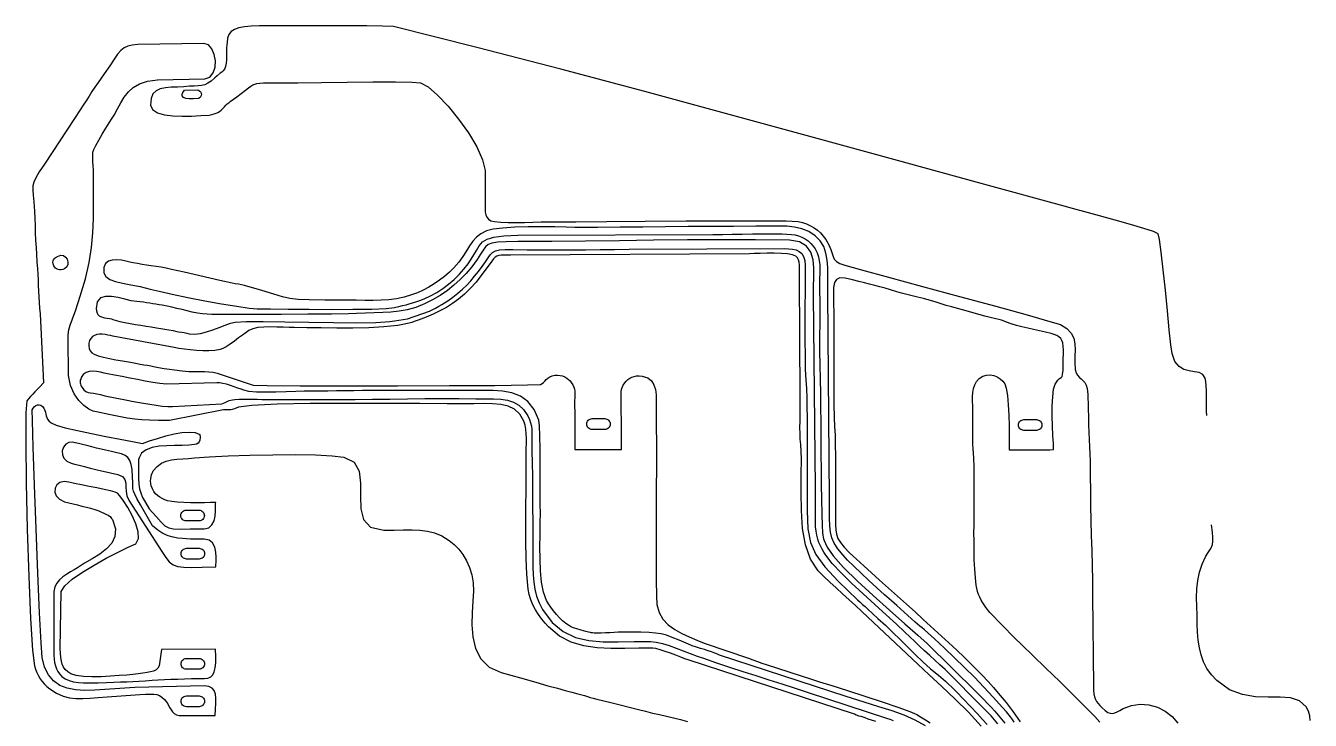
# Model space of a CAD drawing. Extents: x -90 to 83, y -127 to 46.
# Drawn here: x -90 to 73.7, y -42.4 to 46.2 of the extents above; entities that cross this region are included whole.
import ezdxf

# ---------------------------------------------------------------- set-up
doc = ezdxf.new("R2010")
doc.units = 0
doc.layers.add('CAPA_1', color=7, linetype='CONTINUOUS')

msp = doc.modelspace()

# ---------------------------------------------------------------- linework, layer by layer
at = {"layer": 'CAPA_1'}
for points in [[(60.5328, -3.5079), (60.5092, -2.9915), (60.5001, -2.386), (60.498, -1.7249), (60.4952, -1.0414), (60.484, -0.369), (60.4569, 0.2591), (60.4062, 0.8094), (60.3243, 1.2487), (60.0489, 1.7017), (59.5817, 1.9392), (58.9831, 2.06), (58.3132, 2.1631), (57.6324, 2.3473), (57.001, 2.7113), (56.4792, 3.354), (56.1274, 4.3743), (55.9697, 5.4973), (55.7607, 7.4048), (55.5169, 9.8166), (55.2548, 12.4528), (54.9908, 15.0331), (54.7413, 17.2775), (54.5228, 18.9058), (54.3517, 19.6381), (53.7569, 19.9175), (52.5175, 20.3271), (50.8264, 20.8242), (48.8769, 21.3665), (46.8619, 21.9114), (44.9745, 22.4165), (43.4077, 22.8393), (42.3547, 23.1373), (31.7696, 26.0401), (21.1136, 28.9739), (10.408, 31.9182), (-0.3254, 34.8523), (-11.0652, 37.7558), (-21.7898, 40.6082), (-32.4777, 43.3889), (-43.1073, 46.0774), (-44.5104, 46.1142), (-46.503, 46.1393), (-48.8949, 46.1542), (-51.4957, 46.1603), (-54.1151, 46.159), (-56.5627, 46.1519), (-58.6482, 46.1404), (-60.1813, 46.1259), (-61.2469, 46.0944), (-62.1299, 46.0175), (-62.8435, 45.8849), (-63.4012, 45.6862), (-63.8162, 45.4113), (-64.1018, 45.0498), (-64.2713, 44.5914), (-64.3381, 44.0258), (-64.3674, 43.7046), (-64.383, 43.2924), (-64.3928, 42.821), (-64.4043, 42.3222), (-64.4252, 41.8278), (-64.4631, 41.3697), (-64.5258, 40.9796), (-64.6208, 40.6895), (-64.7095, 40.5593), (-64.8469, 40.4134), (-65.0191, 40.2574), (-65.2119, 40.0965), (-65.6034, 39.7826), (-65.9092, 39.5155), (-66.3653, 39.0981), (-66.7777, 38.8162), (-67.173, 38.6411), (-67.5781, 38.5441), (-68.0196, 38.4964), (-68.5243, 38.4693), (-69.1189, 38.4342), (-69.83, 38.3622), (-70.657, 38.3362), (-71.4521, 38.3136), (-72.1889, 38.255), (-72.841, 38.1208), (-73.3821, 37.8714), (-73.7857, 37.4672), (-74.0255, 36.8686), (-74.075, 36.0361), (-73.8179, 35.4708), (-73.2085, 35.0733), (-72.3266, 34.818), (-71.2523, 34.6789), (-70.0656, 34.6304), (-68.8464, 34.6467), (-67.6747, 34.702), (-66.6305, 34.7706), (-66.286, 34.8544), (-65.9908, 34.9329), (-65.7346, 35.0153), (-65.5071, 35.1112), (-65.2981, 35.2297), (-65.0972, 35.3805), (-64.8941, 35.5727), (-64.6787, 35.8159), (-64.5028, 36.0108), (-64.3175, 36.1864), (-64.1242, 36.3471), (-63.9244, 36.4976), (-63.5112, 36.7859), (-63.0898, 37.0878), (-61.9785, 37.9319), (-61.597, 38.2198), (-61.3035, 38.4421), (-61.0561, 38.6069), (-60.8129, 38.7225), (-60.5322, 38.7971), (-60.1721, 38.8389), (-59.6908, 38.8563), (-59.0463, 38.8575), (-57.6798, 38.8663), (-55.3212, 38.8942), (-52.3158, 38.9306), (-49.0091, 38.9647), (-45.7468, 38.9859), (-42.8741, 38.9835), (-40.7367, 38.9468), (-39.6799, 38.8652), (-38.7148, 38.3482), (-37.5073, 37.3227), (-36.1695, 35.9175), (-34.8137, 34.2616), (-33.552, 32.4839), (-32.4964, 30.7132), (-31.7591, 29.0785), (-31.4522, 27.7086), (-31.4346, 27.2345), (-31.4237, 26.7488), (-31.4183, 26.2554), (-31.4175, 25.7579), (-31.42, 25.2599), (-31.425, 24.7653), (-31.4312, 24.2776), (-31.4377, 23.8007), (-31.449, 23.2944), (-31.4554, 22.83), (-31.4364, 22.4121), (-31.3716, 22.0456), (-31.2405, 21.7352), (-31.0228, 21.4858), (-30.698, 21.3022), (-30.2456, 21.1892), (-29.4429, 21.1082), (-28.5132, 21.0699), (-27.4956, 21.0643), (-26.4293, 21.0812), (-25.3535, 21.1105), (-24.3074, 21.142), (-23.3303, 21.1657), (-22.4613, 21.1712), (-19.8988, 21.1722), (-15.9209, 21.1964), (-11.0493, 21.2328), (-5.806, 21.2702), (-0.7126, 21.2975), (3.7092, 21.3036), (6.9374, 21.2774), (8.4505, 21.2078), (8.999, 21.0736), (9.5209, 20.8935), (10.014, 20.6688), (10.4761, 20.401), (10.9048, 20.0915), (11.2978, 19.7417), (11.6529, 19.3532), (11.9677, 18.9273), (12.3787, 18.2164), (12.6279, 17.6251), (12.7815, 17.1361), (12.9054, 16.7323), (13.0656, 16.3963), (13.3283, 16.1108), (13.7595, 15.8587), (14.4253, 15.6226), (16.5193, 15.0388), (19.9795, 14.0967), (24.3138, 12.9239), (29.0304, 11.6481), (33.6371, 10.3967), (37.642, 9.2973), (40.5529, 8.4776), (41.8779, 8.0651), (42.7128, 7.5669), (43.2577, 6.9835), (43.5723, 6.3263), (43.7164, 5.6064), (43.7497, 4.8352), (43.7322, 4.0238), (43.7236, 3.1836), (43.7836, 2.3257), (43.8853, 1.9294), (44.0556, 1.6261), (44.2725, 1.383), (44.5139, 1.1676), (44.7577, 0.9472), (44.9818, 0.6892), (45.1641, 0.3608), (45.2825, -0.0704), (45.3281, -0.4376), (45.364, -0.8849), (45.3914, -1.3865), (45.4116, -1.9162), (45.426, -2.4482), (45.436, -2.9564), (45.4428, -3.4149), (45.4477, -3.7976), (45.4675, -4.7239), (45.4994, -5.6496), (45.5388, -6.5753), (45.5812, -7.5014), (45.6219, -8.4285), (45.6566, -9.3571), (45.6806, -10.2877), (45.6894, -11.2208), (45.7, -13.1174), (45.7295, -15.0149), (45.7719, -16.914), (45.8213, -18.8152), (45.8717, -20.7191), (45.9173, -22.6264), (45.9521, -24.5375), (45.9703, -26.4532), (46.0867, -38.0413), (46.1015, -38.5764), (46.1492, -39.0204), (46.2308, -39.3912), (46.3477, -39.7067), (46.5008, -39.9851), (46.6916, -40.2443), (46.921, -40.5022), (47.1903, -40.7769), (47.5845, -41.1351), (47.9228, -41.3643), (48.2252, -41.4798), (48.5115, -41.4968), (48.8015, -41.4304), (49.1151, -41.296), (49.4721, -41.1087), (49.8924, -40.8836), (50.9576, -40.478), (52.0624, -40.3248), (53.1683, -40.4065), (54.237, -40.7056), (55.23, -41.2046), (56.1087, -41.8859), (56.8347, -42.7321)], [(18.3508, -42.5181), (17.8218, -42.3679), (17.3962, -42.2099), (16.9793, -42.0535), (16.4766, -41.908), (16.1975, -41.8366), (16.0235, -41.777), (15.8665, -41.7039), (15.6382, -41.5923), (-5.5726, -34.6624), (-5.9666, -34.5199), (-6.5014, -34.3174), (-7.1309, -34.0788), (-7.8089, -33.8281), (-8.4893, -33.589), (-9.1261, -33.3855), (-9.673, -33.2415), (-10.0839, -33.181), (-11.8635, -33.1703), (-13.6544, -33.2081), (-15.4337, -33.2234), (-17.1786, -33.1451), (-18.8663, -32.9021), (-20.4739, -32.4233), (-21.9787, -31.6375), (-23.3578, -30.4738), (-23.7845, -30.0008), (-24.2108, -29.4749), (-24.6221, -28.9043), (-25.0043, -28.2972), (-25.3426, -27.6616), (-25.6228, -27.0057), (-25.8305, -26.3377), (-25.9511, -25.6656), (-26.1102, -23.7676), (-26.2059, -21.7302), (-26.252, -19.5943), (-26.262, -17.4012), (-26.2499, -15.1918), (-26.2292, -13.0074), (-26.2138, -10.8888), (-26.2174, -8.8774), (-26.2129, -8.2929), (-26.1969, -7.6894), (-26.1809, -7.0768), (-26.1766, -6.4653), (-26.1957, -5.8646), (-26.2499, -5.2849), (-26.3507, -4.7361), (-26.5099, -4.2281), (-27.0107, -3.3417), (-27.6775, -2.7251), (-28.4927, -2.3312), (-29.4387, -2.1127), (-30.4979, -2.0223), (-31.6527, -2.0128), (-32.8854, -2.0371), (-34.1785, -2.0477), (-36.2644, -2.0279), (-39.7469, -2.0001), (-44.142, -1.9781), (-48.9656, -1.9761), (-53.7337, -2.008), (-57.9624, -2.088), (-61.1676, -2.23), (-62.8652, -2.4481), (-63.3832, -2.6541), (-63.6996, -2.7599), (-63.8637, -2.787), (-64.0751, -2.8032), (-64.3665, -2.8134), (-64.7705, -2.8221), (-71.6885, -4.1433), (-73.0681, -4.1416), (-74.2036, -4.1248), (-75.1858, -4.081), (-76.106, -3.9983), (-77.055, -3.8648), (-78.1239, -3.6686), (-79.4039, -3.3977), (-80.9858, -3.0403), (-81.4013, -2.9608), (-81.9597, -2.6988), (-82.5936, -2.2472), (-83.2354, -1.5991), (-83.8177, -0.7473), (-84.2731, 0.3152), (-84.5341, 1.5954), (-84.5332, 3.1004), (-84.5738, 4.8209), (-84.5964, 5.9839), (-84.5774, 6.7752), (-84.4935, 7.3809), (-84.3212, 7.9868), (-84.0371, 8.7789), (-83.6179, 9.9432), (-83.0401, 11.6655), (-82.3856, 13.9073), (-81.9221, 15.9582), (-81.6175, 17.8815), (-81.4396, 19.7405), (-81.3562, 21.5985), (-81.3352, 23.5188), (-81.3444, 25.5646), (-81.3515, 27.7993), (-81.401, 28.2833), (-81.4444, 28.8604), (-81.4571, 29.164), (-81.4603, 29.4672), (-81.4514, 29.762), (-81.4275, 30.0405), (-81.3138, 30.3635), (-81.0485, 30.8987), (-80.6754, 31.5778), (-80.2386, 32.3325), (-79.7817, 33.0943), (-79.3488, 33.7951), (-78.9836, 34.3664), (-78.73, 34.74), (-78.2893, 35.5534), (-77.8716, 36.3366), (-77.4296, 37.069), (-76.9157, 37.7303), (-76.2824, 38.2999), (-75.4823, 38.7575), (-74.4679, 39.0825), (-73.1916, 39.2547), (-67.1561, 39.37), (-66.5183, 39.6088), (-66.0919, 40.1404), (-65.8646, 40.8651), (-65.8241, 41.6831), (-65.9581, 42.4947), (-66.2544, 43.2), (-66.7006, 43.6994), (-67.2844, 43.8931), (-75.6843, 43.752), (-75.6843, 43.752), (-76.4236, 43.6965), (-77, 43.5651), (-77.4661, 43.3375), (-77.8744, 42.9933), (-78.2773, 42.5122), (-78.7273, 41.8738), (-79.277, 41.0579), (-79.9787, 40.044), (-80.3847, 39.48), (-80.7804, 38.9113), (-81.1678, 38.3386), (-81.5488, 37.7624), (-81.9253, 37.1832), (-82.2993, 36.6017), (-82.6727, 36.0184), (-83.0474, 35.4338), (-83.7751, 34.3333), (-87.5962, 28.5289), (-88.269, 27.5235), (-88.7152, 26.7885), (-88.9748, 26.2249), (-89.088, 25.7333), (-89.095, 25.2145), (-89.036, 24.5693), (-88.951, 23.6984), (-88.8802, 22.5026), (-88.8469, 21.6071), (-88.8105, 20.6919), (-88.7706, 19.7641), (-88.7271, 18.8308), (-88.6797, 17.8993), (-88.6279, 16.9766), (-88.5716, 16.07), (-88.5104, 15.1865), (-88.4644, 14.4806), (-88.4265, 13.7659), (-88.3929, 13.0445), (-88.3597, 12.3187), (-88.3232, 11.5906), (-88.2794, 10.8625), (-88.2247, 10.1366), (-88.155, 9.4151), (-87.7183, 0.6267), (-88.2292, 0.0892), (-88.8151, -0.5013), (-89.108, -0.801), (-89.3858, -1.0956), (-89.6371, -1.3788), (-89.8507, -1.6445), (-89.9768, -3.2024), (-89.9979, -6.9185), (-89.9312, -12.0941), (-89.7939, -18.0307), (-89.6032, -24.0294), (-89.3763, -29.3918), (-89.1304, -33.4193), (-88.8828, -35.4131), (-88.7301, -35.852), (-88.5593, -36.278), (-88.3664, -36.6873), (-88.1473, -37.076), (-87.8983, -37.4402), (-87.6151, -37.7761), (-87.294, -38.0798), (-86.9309, -38.3475), (-86.0614, -38.9066), (-85.2343, -39.2829), (-84.4219, -39.5061), (-83.5967, -39.6061), (-82.7311, -39.6126), (-81.7976, -39.5556), (-80.7686, -39.4647), (-79.6164, -39.3697), (-75.4497, -39.0786), (-74.7321, -39.051), (-74.1492, -39.0282), (-73.6741, -39.0313), (-73.2801, -39.0812), (-72.9403, -39.1987), (-72.6279, -39.405), (-72.3163, -39.7208), (-71.9785, -40.1673), (-71.6145, -40.7801), (-71.2798, -41.3019), (-71.0671, -41.5047), (-70.7939, -41.6563), (-70.4377, -41.7469), (-69.9759, -41.7671), (-65.8332, -41.761), (-65.8116, -40.9364), (-65.7788, -40.2011), (-65.769, -39.5606), (-65.8167, -39.0205), (-65.9561, -38.5862), (-66.2214, -38.2634), (-66.6469, -38.0574), (-67.267, -37.9739), (-76.1044, -38.1832), (-81.1785, -38.5398), (-82.4515, -38.5789), (-83.6296, -38.5038), (-84.6983, -38.2911), (-85.6428, -37.9175), (-86.4485, -37.3598), (-87.1008, -36.5947), (-87.585, -35.599), (-87.8864, -34.3493), (-88.045, -32.4901), (-88.2418, -28.6956), (-88.4578, -23.6361), (-88.6739, -17.9817), (-88.8708, -12.4024), (-89.0296, -7.5685), (-89.131, -4.1501), (-89.1559, -2.8173), (-89.0544, -2.591), (-88.9026, -2.4044), (-88.7138, -2.2661), (-88.5013, -2.1846), (-88.2783, -2.1687), (-88.0582, -2.2268), (-87.8543, -2.3677), (-87.6799, -2.6), (-87.5545, -2.8719), (-87.4792, -3.119), (-87.4307, -3.3478), (-87.3854, -3.5648), (-87.3197, -3.7766), (-87.2102, -3.9897), (-87.0334, -4.2106), (-86.7657, -4.446), (-86.1232, -4.7402), (-84.9551, -5.0832), (-83.4082, -5.4557), (-81.6294, -5.8381), (-79.7653, -6.2111), (-77.9627, -6.5551), (-76.3684, -6.8508), (-75.1292, -7.0786), (-74.2142, -6.7645), (-73.2032, -6.4398), (-72.1444, -6.1342), (-71.0861, -5.8774), (-70.0764, -5.6988), (-69.1635, -5.6282), (-68.3958, -5.6952), (-67.8215, -5.9293), (-67.7797, -6.3432), (-67.7994, -6.6604), (-67.8802, -6.8947), (-68.022, -7.0598), (-68.2243, -7.1697), (-68.4871, -7.2381), (-68.8101, -7.279), (-69.1929, -7.306), (-70.0677, -7.335), (-71.031, -7.3466), (-72.0271, -7.374), (-73.0004, -7.4507), (-73.8952, -7.6096), (-74.6557, -7.8842), (-75.2264, -8.3077), (-75.5515, -8.9132), (-75.6013, -9.1293), (-75.6199, -9.2817), (-75.6214, -9.4347), (-75.6196, -9.6524), (-75.6308, -10.7232), (-75.6269, -11.5732), (-75.5897, -12.2626), (-75.5009, -12.8514), (-75.3421, -13.3998), (-75.0953, -13.9679), (-74.742, -14.616), (-74.264, -15.404), (-73.3536, -16.405), (-72.7257, -17.1107), (-72.2439, -17.5719), (-71.7716, -17.8391), (-71.1724, -17.9631), (-70.3097, -17.9945), (-69.0471, -17.984), (-67.2481, -17.9821), (-66.6586, -17.8431), (-66.2523, -17.4718), (-65.9958, -16.9442), (-65.8554, -16.3363), (-65.7975, -15.724), (-65.7885, -15.1833), (-65.7949, -14.7902), (-65.7831, -14.6207), (-66.4231, -14.6283), (-67.2028, -14.6372), (-68.0705, -14.6414), (-68.9742, -14.6348), (-69.8619, -14.6114), (-70.682, -14.5652), (-71.3823, -14.4902), (-71.9111, -14.3803), (-72.2684, -14.2585), (-72.6019, -14.1137), (-72.9096, -13.9408), (-73.1897, -13.7347), (-73.4401, -13.4904), (-73.6591, -13.2028), (-73.8445, -12.8668), (-73.9946, -12.4773), (-74.0609, -12.1701), (-74.0808, -11.87), (-74.0633, -11.5837), (-74.0179, -11.3174), (-73.9536, -11.0776), (-73.8798, -10.8707), (-73.8056, -10.7031), (-73.7404, -10.5814), (-73.2526, -10.0047), (-72.6971, -9.5979), (-72.0833, -9.3291), (-71.4212, -9.1662), (-70.7202, -9.0772), (-69.9903, -9.0301), (-69.241, -8.993), (-68.4821, -8.9339), (-66.6171, -8.7839), (-64.1982, -8.661), (-61.4288, -8.5709), (-58.5126, -8.5196), (-55.6531, -8.5127), (-53.0538, -8.5561), (-50.9184, -8.6557), (-49.4503, -8.8171), (-48.1303, -9.4613), (-47.5021, -10.6311), (-47.3172, -12.1382), (-47.3268, -13.7943), (-47.2823, -15.4109), (-46.9352, -16.7999), (-46.0366, -17.7728), (-44.3381, -18.1414), (-43.0169, -18.1254), (-41.8278, -18.0947), (-40.7452, -18.0826), (-39.7434, -18.1221), (-38.7969, -18.2462), (-37.8801, -18.4879), (-36.9671, -18.8803), (-36.0325, -19.4566), (-35.3943, -19.9698), (-34.8028, -20.5716), (-34.2702, -21.26), (-33.8083, -22.0331), (-33.4293, -22.8888), (-33.1451, -23.825), (-32.9678, -24.8399), (-32.9093, -25.9312), (-32.9908, -27.1906), (-33.0926, -28.641), (-33.1299, -30.1915), (-33.0181, -31.7515), (-32.6727, -33.23), (-32.009, -34.5365), (-30.9424, -35.5801), (-29.3883, -36.27), (-26.9372, -36.9751), (-24.9878, -37.5303), (-23.45, -37.9623), (-22.2341, -38.2981), (-21.2502, -38.5645), (-20.4084, -38.7883), (-19.6189, -38.9965), (-18.7919, -39.2158), (-18.3918, -39.3337), (-18.0336, -39.4515), (-17.6567, -39.5689), (-17.2004, -39.6859), (-15.4137, -40.1206), (-11.8749, -41.002), (-10.9865, -41.2271), (-10.0946, -41.4432), (-9.2008, -41.6538), (-8.307, -41.8623), (-7.4146, -42.0721), (-6.5254, -42.2866), (-5.6411, -42.5092)], [(36.0082, -42.5997), (35.7692, -42.2738), (35.5155, -41.9472), (34.9897, -41.31), (34.4814, -40.7241), (33.3318, -39.4427), (32.141, -38.1624), (30.9168, -36.8894), (29.6668, -35.6301), (28.3988, -34.3907), (27.1205, -33.1777), (25.8396, -31.9972), (24.5638, -30.8555), (24.2633, -30.6027), (23.9756, -30.3751), (23.6784, -30.1376), (23.3494, -29.8552), (21.0212, -27.748), (20.3362, -27.1427), (19.4753, -26.3726), (18.5021, -25.492), (17.4801, -24.5552), (16.4729, -23.6163), (15.5442, -22.7296), (14.7575, -21.9495), (14.1765, -21.3302), (13.5214, -20.5222), (13.0552, -19.7955), (12.7466, -19.0978), (12.5643, -18.3769), (12.4768, -17.5805), (12.453, -16.6562), (12.4615, -15.5519), (12.4709, -14.2152), (12.2214, 12.0834), (12.2188, 13.2262), (12.2297, 14.3114), (12.2191, 15.3353), (12.1521, 16.2939), (11.9935, 17.1833), (11.7084, 17.9996), (11.2618, 18.7388), (10.6187, 19.397), (9.8133, 19.9233), (8.9318, 20.2774), (7.9923, 20.4917), (7.0128, 20.5982), (6.0113, 20.6294), (5.0061, 20.6175), (4.015, 20.5948), (3.0563, 20.5934), (0.2003, 20.585), (-2.6717, 20.57), (-5.5551, 20.5497), (-8.4455, 20.5258), (-11.3387, 20.4996), (-14.23, 20.4727), (-17.1153, 20.4466), (-19.9899, 20.4228), (-21.1117, 20.4792), (-22.559, 20.5188), (-24.2106, 20.5348), (-25.945, 20.5199), (-27.6411, 20.4672), (-29.1774, 20.3694), (-30.4327, 20.2196), (-31.2857, 20.0107), (-31.9927, 19.6511), (-32.556, 19.2049), (-33.0206, 18.6825), (-33.4314, 18.0944), (-33.8333, 17.451), (-34.2712, 16.7627), (-34.7899, 16.04), (-35.4344, 15.2934), (-35.9992, 14.7394), (-36.6066, 14.2125), (-37.2504, 13.7164), (-37.9247, 13.2552), (-38.6235, 12.8326), (-39.3408, 12.4525), (-40.0704, 12.1187), (-40.8065, 11.8352), (-41.7555, 11.5547), (-42.7181, 11.3613), (-43.6986, 11.2396), (-44.7012, 11.1744), (-45.7303, 11.1503), (-46.7903, 11.1522), (-47.8855, 11.1647), (-49.0202, 11.1725), (-49.0202, 11.1725), (-51.8851, 11.1759), (-53.8865, 11.1991), (-55.281, 11.265), (-56.3251, 11.3966), (-57.275, 11.6166), (-58.3874, 11.9481), (-59.9186, 12.414), (-62.1251, 13.037), (-62.5006, 13.1239), (-62.8946, 13.1973), (-63.2896, 13.267), (-63.6677, 13.3431), (-65.2671, 13.6916), (-69.8182, 14.7409), (-71.3992, 15.0947), (-72.0827, 15.2528), (-72.7414, 15.3798), (-73.3774, 15.4836), (-73.9933, 15.5725), (-74.5912, 15.6545), (-75.1736, 15.7378), (-75.7426, 15.8305), (-76.3008, 15.9407), (-76.7095, 16.0386), (-77.2262, 16.1591), (-77.8052, 16.2659), (-78.401, 16.3231), (-78.9677, 16.2943), (-79.4598, 16.1437), (-79.8316, 15.8349), (-80.0374, 15.332), (-80.0326, 14.6645), (-79.7649, 14.1752), (-79.2609, 13.8216), (-78.5474, 13.5609), (-77.651, 13.3504), (-76.5983, 13.1473), (-75.416, 12.9091), (-74.1308, 12.5929), (-72.9875, 12.3092), (-71.329, 11.943), (-69.3324, 11.5313), (-67.1748, 11.1108), (-65.0333, 10.7186), (-63.0851, 10.3913), (-61.5074, 10.166), (-60.4771, 10.0795), (-58.8138, 10.0642), (-56.5245, 10.0415), (-53.848, 10.0199), (-51.023, 10.0077), (-48.2881, 10.0134), (-45.8822, 10.0454), (-44.0438, 10.112), (-43.0118, 10.2217), (-42.4457, 10.3586), (-41.9576, 10.4765), (-41.5212, 10.5858), (-41.1104, 10.6968), (-40.6988, 10.8197), (-40.2603, 10.9649), (-39.7685, 11.1426), (-39.1973, 11.3632), (-38.3863, 11.7266), (-37.5954, 12.1621), (-36.8303, 12.6611), (-36.0971, 13.2152), (-35.4018, 13.8156), (-34.7502, 14.4538), (-34.1484, 15.1211), (-33.6022, 15.809), (-32.9878, 16.7283), (-32.5538, 17.4928), (-32.1847, 18.1134), (-31.7653, 18.6011), (-31.1802, 18.9667), (-30.3143, 19.2212), (-29.0521, 19.3755), (-27.2783, 19.4405), (-2.4119, 19.5379), (-1.2007, 19.5495), (0.0533, 19.5716), (1.3348, 19.5977), (2.6283, 19.6214), (3.9184, 19.636), (5.1895, 19.6352), (6.4263, 19.6124), (7.6134, 19.5612), (8.0666, 19.5027), (8.5125, 19.384), (8.9434, 19.2106), (9.3522, 18.988), (9.7313, 18.7217), (10.0734, 18.4173), (10.3711, 18.0803), (10.6169, 17.7162), (10.8772, 17.1961), (11.0512, 16.6939), (11.155, 16.1952), (11.2045, 15.6858), (11.2155, 15.1514), (11.204, 14.5777), (11.186, 13.9504), (11.1773, 13.2552), (11.1809, 12.639), (11.1884, 12.0189), (11.1979, 11.3964), (11.2075, 10.7728), (11.2155, 10.1498), (11.22, 9.5287), (11.2192, 8.9111), (11.2113, 8.2984), (11.1909, 6.5034), (11.1953, 4.7026), (11.217, 2.8974), (11.2489, 1.0892), (11.2836, -0.7204), (11.3136, -2.53), (11.3318, -4.3381), (11.3308, -6.1433), (11.3327, -7.0685), (11.3458, -8.5189), (11.3682, -10.3198), (11.3979, -12.2965), (11.433, -14.274), (11.4715, -16.0778), (11.5115, -17.5329), (11.551, -18.4647), (11.6012, -18.7904), (11.6508, -19.0495), (11.7039, -19.2619), (11.7641, -19.4476), (11.9216, -19.8186), (12.1542, -20.3221), (12.9003, -21.4175), (14.2445, -22.8953), (16.0089, -24.6269), (18.0157, -26.4837), (20.0868, -28.3374), (22.0444, -30.0593), (23.7105, -31.521), (24.9074, -32.594), (31.202, -38.7963), (31.6802, -39.2771), (32.1489, -39.7559), (32.6087, -40.2356), (33.0601, -40.7193), (33.5035, -41.2099), (33.9397, -41.7104), (34.3691, -42.2238), (34.7922, -42.753)], [(33.8985, -42.8431), (33.0402, -41.815), (32.1334, -40.8561), (27.1778, -35.9179), (26.5228, -35.3143), (25.8709, -34.7169), (25.2227, -34.1235), (24.5789, -33.532), (23.9403, -32.94), (23.3074, -32.3455), (22.6811, -31.7464), (22.0619, -31.1403), (20.9762, -30.1058), (19.6679, -28.913), (18.2233, -27.6133), (16.7287, -26.2586), (15.2702, -24.9003), (13.934, -23.5902), (12.8065, -22.3797), (11.9737, -21.3207), (11.7308, -20.9478), (11.5032, -20.5596), (11.295, -20.153), (11.1101, -19.7246), (10.9526, -19.2711), (10.8268, -18.7892), (10.7365, -18.2755), (10.686, -17.7268), (10.6623, -17.1226), (10.651, -16.5084), (10.6488, -15.8871), (10.6526, -15.2619), (10.6592, -14.6358), (10.6655, -14.012), (10.6683, -13.3934), (10.6644, -12.7831), (10.4136, 11.8231), (10.4308, 12.9203), (10.4737, 14.0799), (10.4726, 15.2388), (10.3574, 16.3338), (10.0582, 17.3015), (9.5052, 18.0787), (8.6284, 18.6023), (7.3579, 18.8089), (3.0318, 18.8618), (-1.2981, 18.8714), (-5.6302, 18.8489), (-9.9633, 18.8055), (-14.296, 18.7524), (-18.627, 18.7008), (-22.9549, 18.662), (-27.2783, 18.6472), (-28.7679, 18.6318), (-29.8341, 18.5734), (-30.5683, 18.4547), (-31.0619, 18.2583), (-31.4064, 17.9669), (-31.6934, 17.5632), (-32.0141, 17.03), (-32.4602, 16.3499), (-33.1421, 15.4412), (-33.8569, 14.5934), (-34.6106, 13.805), (-35.4089, 13.0745), (-36.2577, 12.4002), (-37.1629, 11.7807), (-38.1302, 11.2143), (-39.1656, 10.6994), (-40.2825, 10.256), (-41.3581, 9.9516), (-42.4081, 9.7579), (-43.4486, 9.6466), (-44.4951, 9.5893), (-45.5636, 9.5577), (-46.67, 9.5235), (-47.8299, 9.4584), (-48.8405, 9.4328), (-51.037, 9.4031), (-54.0327, 9.3742), (-57.4411, 9.3512), (-60.8754, 9.3391), (-63.9492, 9.3429), (-66.2757, 9.3678), (-67.4684, 9.4186), (-68.1109, 9.5208), (-68.7607, 9.653), (-69.4139, 9.8054), (-70.0666, 9.9683), (-70.7149, 10.1319), (-71.3551, 10.2864), (-71.9833, 10.4222), (-72.5957, 10.5294), (-73.006, 10.5938), (-73.4046, 10.6611), (-73.7964, 10.7288), (-74.1866, 10.7945), (-74.5802, 10.8559), (-74.9823, 10.9105), (-75.398, 10.9559), (-75.8323, 10.9897), (-76.5337, 11.0968), (-77.3515, 11.2924), (-78.2195, 11.5014), (-79.0719, 11.649), (-79.8427, 11.6603), (-80.4658, 11.4604), (-80.8754, 10.9744), (-81.0054, 10.1273), (-80.9745, 9.7989), (-80.9036, 9.5398), (-80.7924, 9.3402), (-80.6408, 9.1906), (-80.4484, 9.0809), (-80.215, 9.0016), (-79.9403, 8.9429), (-79.6242, 8.8949), (-79.2975, 8.8436), (-79.0745, 8.7925), (-78.8729, 8.7305), (-78.6109, 8.6464), (-78.0038, 8.4778), (-77.3635, 8.3316), (-76.6993, 8.2029), (-76.0206, 8.0868), (-75.3367, 7.9782), (-74.6569, 7.8723), (-73.9905, 7.7641), (-73.347, 7.6487), (-72.7619, 7.551), (-72.2466, 7.4819), (-71.7449, 7.4106), (-71.201, 7.3058), (-70.9181, 7.2338), (-70.7278, 7.1804), (-70.5031, 7.138), (-70.1171, 7.0988), (-69.7877, 7.067), (-69.6109, 7.0334), (-69.4467, 6.9842), (-69.1547, 6.9057), (-68.4782, 6.8421), (-67.7318, 6.9315), (-66.9425, 7.1325), (-66.1375, 7.4041), (-65.3438, 7.705), (-64.5887, 7.9942), (-63.8991, 8.2303), (-63.3023, 8.3724), (-61.9167, 8.4592), (-59.7208, 8.4688), (-56.9659, 8.429), (-53.9031, 8.3673), (-50.7835, 8.3115), (-47.8582, 8.2893), (-45.3785, 8.3283), (-43.5954, 8.4563), (-42.9924, 8.5373), (-42.4442, 8.6152), (-41.9068, 8.702), (-41.3362, 8.8103), (-38.5148, 9.771), (-37.7552, 10.1768), (-37.3314, 10.4066), (-36.9679, 10.6231), (-36.6108, 10.8501), (-36.2063, 11.1116), (-35.5374, 11.571), (-34.9169, 12.055), (-34.3376, 12.5634), (-33.7926, 13.0956), (-33.275, 13.6513), (-32.7777, 14.2298), (-32.2938, 14.831), (-31.8162, 15.4542), (-31.3846, 16.0658), (-31.0606, 16.5612), (-30.7828, 16.9498), (-30.4894, 17.2416), (-30.119, 17.4461), (-29.6099, 17.5731), (-28.9005, 17.6323), (-27.9293, 17.6334), (-26.0772, 17.6022), (-24.2233, 17.5879), (-22.368, 17.5871), (-20.5119, 17.5964), (-18.6554, 17.6122), (-16.7988, 17.6313), (-14.9427, 17.6502), (-13.0875, 17.6654), (6.7025, 17.7502), (7.2417, 17.7386), (7.7427, 17.6871), (8.1952, 17.579), (8.5888, 17.3977), (8.9129, 17.1265), (9.1572, 16.7488), (9.3112, 16.2478), (9.3646, 15.6071), (9.3579, 14.1419), (9.3435, 12.3316), (9.3274, 10.2978), (9.316, 8.162), (9.3152, 6.0459), (9.3313, 4.0712), (9.3704, 2.3593), (9.4387, 1.032), (9.508, -0.0789), (9.5535, -1.2613), (9.5802, -2.493), (9.5933, -3.7519), (9.5977, -5.0158), (9.5984, -6.2627), (9.6006, -7.4705), (9.6092, -8.6169), (9.6165, -12.6615), (9.6066, -15.6857), (9.7016, -17.9507), (10.0234, -19.7178), (10.6941, -21.2481), (11.8359, -22.8029), (13.5706, -24.6435), (16.0205, -27.0311), (16.3449, -27.3296), (16.6638, -27.6066), (16.9856, -27.8889), (17.3184, -28.203), (18.6155, -29.3845), (19.5825, -30.2563), (20.5348, -31.1696), (21.4797, -32.1085), (22.4245, -33.0569), (23.3763, -33.9988), (24.3425, -34.9183), (25.3304, -35.7993), (26.3472, -36.6259), (26.6612, -36.8778), (26.9578, -37.135), (27.2418, -37.3969), (27.518, -37.663), (28.0666, -38.2058), (28.6423, -38.7594), (31.3139, -41.5468), (31.9422, -42.2684), (32.5277, -42.9175)], [(31.7758, -43.0995), (30.1666, -41.3557), (28.4666, -39.6608), (26.7646, -38.0502), (25.1496, -36.5591), (23.7103, -35.2229), (17.3541, -29.2115), (16.5771, -28.4936), (15.7702, -27.7589), (14.9464, -27.0128), (14.1184, -26.261), (13.2993, -25.5088), (12.5019, -24.7618), (11.7391, -24.0254), (11.0239, -23.3051), (10.0305, -21.8458), (9.3889, -20.0101), (9.025, -17.9077), (8.8649, -15.6485), (8.8343, -13.3421), (8.8592, -11.0983), (8.8656, -9.0269), (8.7793, -7.2376), (8.7278, -6.5459), (8.6994, -5.8071), (8.689, -5.0356), (8.6916, -4.246), (8.7022, -3.4527), (8.7157, -2.6703), (8.7269, -1.9132), (8.731, -1.196), (8.6089, 14.1704), (8.6218, 14.9302), (8.6221, 15.6728), (8.5839, 16.0138), (8.5025, 16.3217), (8.3642, 16.5871), (8.1558, 16.8003), (7.7507, 16.9649), (7.1136, 17.0714), (6.3134, 17.1305), (5.419, 17.1533), (4.4991, 17.1507), (3.6226, 17.1337), (2.8583, 17.1131), (2.2752, 17.0999), (-28.1898, 16.9175), (-28.6407, 16.9206), (-29.0337, 16.9219), (-29.3761, 16.9083), (-29.6752, 16.8669), (-29.9384, 16.7845), (-30.1731, 16.6481), (-30.3865, 16.4448), (-30.586, 16.1614), (-32.5707, 13.4695), (-33.3279, 12.6656), (-34.0857, 11.9395), (-34.8387, 11.3021), (-35.5994, 10.7409), (-36.3802, 10.2436), (-37.1937, 9.7976), (-38.0522, 9.3904), (-38.9682, 9.0098), (-39.9543, 8.6431), (-40.2486, 8.5341), (-40.4991, 8.4389), (-40.7646, 8.3475), (-41.104, 8.25), (-42.5846, 7.9607), (-44.3333, 7.7724), (-46.2666, 7.6656), (-48.3015, 7.621), (-50.3545, 7.6192), (-52.3425, 7.6409), (-54.1821, 7.6668), (-55.7902, 7.6775), (-56.4283, 7.6906), (-57.1785, 7.7212), (-57.9968, 7.7521), (-58.839, 7.7664), (-59.6609, 7.7469), (-60.4185, 7.6765), (-61.0675, 7.5381), (-61.5638, 7.3147), (-61.9119, 7.0674), (-62.3555, 6.7362), (-62.8621, 6.3549), (-63.3994, 5.9573), (-63.9352, 5.5771), (-64.4371, 5.2482), (-64.8727, 5.0042), (-65.2097, 4.8789), (-65.9018, 4.7782), (-66.6515, 4.7301), (-67.4359, 4.7277), (-68.2323, 4.7639), (-69.0178, 4.8315), (-69.7699, 4.9235), (-70.4656, 5.0329), (-71.0823, 5.1526), (-78.9007, 6.5728), (-79.1923, 6.6546), (-79.5204, 6.7292), (-79.8711, 6.788), (-80.2308, 6.8222), (-80.5857, 6.823), (-80.922, 6.7817), (-81.226, 6.6896), (-81.4839, 6.5379), (-81.7009, 6.3046), (-81.8533, 6.0164), (-81.9387, 5.6937), (-81.9551, 5.3568), (-81.9002, 5.026), (-81.772, 4.7219), (-81.5681, 4.4648), (-81.2865, 4.2749), (-80.7579, 4.0796), (-80.0871, 3.903), (-79.3194, 3.7418), (-78.4999, 3.5927), (-77.6735, 3.4522), (-76.8854, 3.3172), (-76.1807, 3.1842), (-75.6044, 3.0499), (-74.9319, 2.9211), (-74.5253, 2.8829), (-74.2703, 2.8463), (-74.0396, 2.7969), (-73.7059, 2.7204), (-73.0633, 2.596), (-72.3548, 2.4826), (-71.6479, 2.3793), (-71.0105, 2.2849), (-70.0625, 2.1639), (-69.2243, 2.1017), (-68.4793, 2.0789), (-67.8114, 2.0763), (-67.2041, 2.0743), (-66.641, 2.0537), (-66.1059, 1.9952), (-65.5824, 1.8793), (-60.997, 0.3281), (-59.2233, 0.2937), (-55.0228, 0.2705), (-49.2082, 0.2599), (-42.592, 0.2631), (-35.9868, 0.2817), (-30.2053, 0.3168), (-26.0601, 0.3699), (-24.3636, 0.4423), (-24.179, 0.5469), (-24.0069, 0.6915), (-23.835, 0.8619), (-23.6514, 1.0437), (-23.444, 1.2229), (-23.2006, 1.3851), (-22.9092, 1.5162), (-22.5576, 1.6019), (-22.2201, 1.624), (-21.8956, 1.5917), (-21.5884, 1.5127), (-21.303, 1.3946), (-21.0437, 1.2452), (-20.8149, 1.072), (-20.6209, 0.8827), (-20.466, 0.685), (-20.2783, 0.3777), (-20.1494, 0.1018), (-20.0689, -0.1599), (-20.0266, -0.4243), (-20.0152, -1.0286), (-20.0328, -1.847), (-20.0308, -2.3552), (-20.0229, -3.0728), (-20.0119, -3.9296), (-20.0005, -4.8557), (-19.9914, -5.781), (-19.9874, -6.6352), (-19.9911, -7.3485), (-20.0054, -7.8506), (-14.0539, -7.8574), (-14.0705, -5.1017), (-14.0825, -1.9771), (-14.1031, -1.1249), (-14.0991, -0.5015), (-14.0568, -0.2296), (-13.971, 0.0403), (-13.8294, 0.3266), (-13.6194, 0.6477), (-13.4454, 0.8619), (-13.2439, 1.0555), (-13.014, 1.2235), (-12.7548, 1.3612), (-12.4652, 1.4635), (-12.1442, 1.5256), (-11.791, 1.5426), (-11.4046, 1.5096), (-10.7242, 1.2966), (-10.241, 0.915), (-9.9224, 0.4011), (-9.7357, -0.209), (-9.6482, -0.8792), (-9.6273, -1.5733), (-9.6402, -2.2551), (-9.6544, -2.8885), (-9.6189, -9.0277), (-9.6192, -10.3715), (-9.6256, -12.6363), (-9.6339, -15.5012), (-9.6396, -18.6452), (-9.6384, -21.7475), (-9.6259, -24.4872), (-9.5977, -26.5434), (-9.5494, -27.5951), (-9.2736, -28.6182), (-8.7751, -29.4771), (-8.0971, -30.1957), (-7.2828, -30.798), (-6.3752, -31.308), (-5.4176, -31.7496), (-4.453, -32.1468), (-3.5246, -32.5236), (2.1137, -34.4634), (2.7008, -34.6612), (3.2746, -34.8769), (3.8393, -35.0892), (4.3992, -35.2774), (10.3047, -37.177), (11.1779, -37.4555), (12.7283, -37.9413), (14.7293, -38.5704), (16.9546, -39.2789), (19.1774, -40.0026), (21.1715, -40.6778), (22.7101, -41.2403), (23.5669, -41.6261), (24.0336, -41.9435), (24.68, -42.3231), (25.2663, -42.6951)], [(46.9259, -42.6032), (46.2588, -41.8924), (45.0735, -40.6936), (43.5301, -39.1607), (41.7884, -37.4477), (40.0085, -35.7086), (38.3503, -34.0972), (36.9739, -32.7674), (36.039, -31.8733), (32.8958, -28.6454), (32.4312, -28.0168), (31.996, -27.3794), (31.7986, -27.0464), (31.6195, -26.698), (31.4624, -26.3298), (31.331, -25.9375), (31.1655, -25.1635), (31.0447, -24.1952), (30.9616, -23.0914), (30.9093, -21.9109), (30.8808, -20.7127), (30.8692, -19.5556), (30.8675, -18.4984), (30.8689, -17.6001), (30.8749, -16.4102), (30.8874, -15.1753), (30.9007, -13.9121), (30.9088, -12.6375), (30.906, -11.3682), (30.8863, -10.1208), (30.8439, -8.9123), (30.773, -7.7593), (30.7373, -7.1837), (30.7153, -6.5836), (30.7043, -5.9666), (30.7013, -5.3401), (30.7032, -4.7116), (30.7072, -4.0885), (30.7103, -3.4783), (30.7096, -2.8885), (30.6996, -2.2885), (30.6882, -1.7008), (30.6925, -1.1325), (30.7292, -0.5903), (30.8153, -0.0812), (30.9677, 0.3879), (31.2033, 0.8101), (31.5389, 1.1784), (31.9826, 1.4707), (32.4502, 1.6206), (32.9248, 1.6453), (33.3896, 1.5623), (33.8276, 1.3887), (34.222, 1.1419), (34.5557, 0.8393), (34.812, 0.498), (34.987, -0.0565), (35.1224, -0.9853), (35.2226, -2.1716), (35.2916, -3.4989), (35.3337, -4.8502), (35.3531, -6.1089), (35.3539, -7.1582), (35.3405, -7.8814), (36.3218, -7.885), (37.2142, -7.8898), (38.0233, -7.8945), (38.7548, -7.8979), (39.4144, -7.8987), (40.0076, -7.8956), (40.5401, -7.8873), (41.0177, -7.8726), (40.9858, -7.1022), (40.9348, -6.0678), (40.8826, -4.8622), (40.8468, -3.5784), (40.8453, -2.309), (40.8959, -1.147), (41.0162, -0.1853), (41.2241, 0.4835), (41.5381, 0.9797), (41.7794, 1.2114), (41.9583, 1.317), (42.0848, 1.435), (42.1689, 1.7035), (42.2208, 2.2611), (42.2505, 3.2461), (42.2682, 4.7969), (42.251, 5.3097), (42.1883, 5.7208), (42.0773, 6.0455), (41.9148, 6.2992), (41.698, 6.4973), (41.4238, 6.6549), (41.0892, 6.7874), (40.6913, 6.9102), (39.9707, 7.1003), (39.2264, 7.2732), (38.4717, 7.4366), (37.72, 7.5981), (36.9846, 7.7655), (36.2788, 7.9464), (35.6159, 8.1485), (35.0093, 8.3793), (34.6928, 8.5024), (34.3593, 8.6097), (34.0135, 8.7052), (33.6597, 8.793), (32.9466, 8.961), (32.2558, 9.1457), (29.423, 9.958), (28.7476, 10.1341), (28.0423, 10.3189), (27.3416, 10.5147), (26.6798, 10.724), (25.9145, 10.9707), (25.1579, 11.1875), (24.4142, 11.3814), (23.6873, 11.5595), (22.9813, 11.7287), (22.3003, 11.8962), (21.6483, 12.0689), (21.0295, 12.2538), (20.2435, 12.499), (19.5282, 12.7077), (18.8598, 12.8905), (18.2145, 13.058), (17.5682, 13.2205), (16.8971, 13.3887), (16.1772, 13.573), (15.3848, 13.7841), (14.4322, 13.9919), (13.7615, 14.0048), (13.3251, 13.8136), (13.0759, 13.4094), (12.9664, 12.783), (12.9492, 11.9253), (12.9769, 10.8272), (13.0023, 9.4797), (13.004, 8.0631), (12.9991, 6.2482), (12.9922, 4.1791), (12.9881, 1.9998), (12.9916, -0.1458), (13.0074, -2.1134), (13.0404, -3.7593), (13.0952, -4.9392), (13.1534, -6.0108), (13.1877, -7.2632), (13.2037, -8.6442), (13.2075, -10.1014), (13.2047, -11.5826), (13.2012, -13.0355), (13.2029, -14.4078), (13.2156, -15.6472), (13.2211, -16.6381), (13.2214, -17.4381), (13.2503, -18.0971), (13.3414, -18.6648), (13.5281, -19.191), (13.8442, -19.7256), (14.3232, -20.3184), (14.9988, -21.0193), (15.4316, -21.4292), (15.8947, -21.8481), (16.3693, -22.2721), (16.8365, -22.6976), (17.7849, -23.5663), (18.841, -24.515), (19.9665, -25.5166), (21.1236, -26.544), (22.2741, -27.5701), (23.38, -28.5679), (24.4031, -29.5102), (25.3055, -30.37), (28.1124, -32.9066), (28.7792, -33.5185), (29.5192, -34.2243), (30.3051, -34.9966), (31.1097, -35.8081), (31.9055, -36.6311), (32.6653, -37.4383), (33.3617, -38.2022), (33.9675, -38.8953), (34.9504, -40.0917), (35.8803, -41.3093), (36.7577, -42.554)], [(24.696, -43.098), (23.3726, -42.359), (21.9612, -41.7353), (20.4301, -41.1781), (18.7476, -40.6389), (16.8822, -40.0688), (14.5946, -39.36), (-1.5706, -34.0517), (-1.827, -33.9283), (-2.1677, -33.7956), (-2.5686, -33.6592), (-3.017, -33.5174), (-3.5001, -33.3685), (-4.0054, -33.2107), (-4.5202, -33.0423), (-5.0318, -32.8614), (-5.5276, -32.6664), (-6.6952, -32.176), (-7.602, -31.8074), (-8.3443, -31.542), (-9.0184, -31.3616), (-9.7205, -31.2478), (-10.5468, -31.1821), (-11.5937, -31.1461), (-12.9573, -31.1215), (-13.4787, -31.1216), (-13.9904, -31.136), (-14.4996, -31.1598), (-15.0135, -31.1885), (-15.5392, -31.2174), (-16.084, -31.2417), (-16.655, -31.2569), (-17.2596, -31.2582), (-17.5437, -31.2513), (-17.7521, -31.2384), (-17.9055, -31.2195), (-18.0251, -31.1948), (-18.2468, -31.1279), (-18.5851, -31.0386), (-19.2024, -30.894), (-19.7643, -30.733), (-20.0316, -30.6387), (-20.2936, -30.5312), (-20.5531, -30.4074), (-20.813, -30.2642), (-21.1712, -30.0186), (-21.5592, -29.6925), (-21.961, -29.3045), (-22.3602, -28.8734), (-22.7408, -28.4178), (-23.0867, -27.9563), (-23.3816, -27.5076), (-23.6095, -27.0903), (-23.9873, -26.0265), (-24.2358, -24.7581), (-24.3797, -23.3396), (-24.444, -21.8258), (-24.4536, -20.2711), (-24.4335, -18.7301), (-24.4084, -17.2574), (-24.4034, -15.9077), (-24.4063, -14.9678), (-24.4054, -13.5022), (-24.406, -11.6978), (-24.4132, -9.7415), (-24.432, -7.8201), (-24.4677, -6.1203), (-24.5253, -4.8292), (-24.6101, -4.1334), (-25.1973, -2.7586), (-25.9901, -1.7581), (-26.9494, -1.0735), (-28.0362, -0.6461), (-29.2114, -0.4175), (-30.4359, -0.3293), (-31.6706, -0.3229), (-32.8766, -0.3398), (-34.3734, -0.3482), (-35.8705, -0.3513), (-37.3679, -0.3505), (-38.8654, -0.3469), (-40.3628, -0.342), (-41.8602, -0.3371), (-43.3573, -0.3335), (-44.8541, -0.3325), (-45.9582, -0.3374), (-47.0644, -0.3491), (-48.172, -0.3648), (-49.2804, -0.3815), (-50.3889, -0.3965), (-51.4969, -0.4069), (-52.6037, -0.4099), (-53.7087, -0.4025), (-54.5133, -0.4133), (-55.5807, -0.4506), (-56.8162, -0.4978), (-58.1252, -0.5387), (-59.4132, -0.5569), (-60.5856, -0.536), (-61.5478, -0.4595), (-62.2053, -0.3112), (-62.5387, -0.1788), (-62.9484, -0.0213), (-63.4101, 0.1471), (-63.8997, 0.3118), (-64.3928, 0.4586), (-64.8652, 0.573), (-65.2927, 0.6407), (-65.651, 0.6473), (-72.0477, 0.4521), (-72.8926, 0.5535), (-73.8052, 0.6948), (-74.7649, 0.8652), (-75.7514, 1.0535), (-76.7442, 1.2488), (-77.723, 1.4399), (-78.6673, 1.616), (-79.5567, 1.766), (-80.007, 1.8723), (-80.4841, 1.986), (-80.9703, 2.08), (-81.448, 2.1269), (-81.8995, 2.0996), (-82.3074, 1.971), (-82.6538, 1.7137), (-82.9213, 1.3006), (-82.9894, 1.1278), (-83.0346, 0.9653), (-83.0568, 0.8102), (-83.0556, 0.6596), (-83.0309, 0.5105), (-82.9823, 0.3601), (-82.9097, 0.2056), (-82.8128, 0.044), (-82.5707, -0.256), (-82.3136, -0.452), (-82.032, -0.5721), (-81.7167, -0.6441), (-81.3582, -0.6962), (-80.9473, -0.7562), (-80.4746, -0.8521), (-79.9308, -1.012), (-77.0672, -1.5738), (-76.4627, -1.6755), (-75.7602, -1.8048), (-74.9917, -1.9478), (-74.1894, -2.0907), (-73.3853, -2.2198), (-72.6115, -2.3212), (-71.9, -2.3812), (-71.283, -2.386), (-64.997, -2.0252), (-64.5708, -1.8626), (-64.2256, -1.6933), (-64.0496, -1.6176), (-63.8534, -1.5539), (-63.6236, -1.5068), (-63.3465, -1.4809), (-62.7879, -1.4615), (-62.2204, -1.452), (-61.6467, -1.4502), (-61.0697, -1.4539), (-60.4922, -1.4611), (-59.917, -1.4697), (-59.3468, -1.4775), (-58.7846, -1.4824), (-50.1919, -1.4677), (-47.9998, -1.4682), (-45.7904, -1.4511), (-43.5716, -1.4236), (-41.3515, -1.3928), (-39.1379, -1.3658), (-36.9388, -1.3498), (-34.7623, -1.352), (-32.6162, -1.3794), (-31.4341, -1.3918), (-30.3748, -1.404), (-29.428, -1.4535), (-28.5831, -1.5775), (-27.8298, -1.8134), (-27.1576, -2.1984), (-26.5561, -2.7699), (-26.0148, -3.5651), (-25.7945, -4.0162), (-25.6438, -4.4515), (-25.55, -4.8836), (-25.5006, -5.3255), (-25.483, -5.7898), (-25.4845, -6.2893), (-25.4926, -6.8369), (-25.4947, -7.4452), (-25.4875, -8.0022), (-25.4758, -8.5493), (-25.4611, -9.0885), (-25.4447, -9.622), (-25.4283, -10.1518), (-25.4132, -10.68), (-25.401, -11.2087), (-25.3931, -11.7401), (-25.3505, -20.5946), (-25.3485, -21.7661), (-25.3428, -22.8435), (-25.3137, -23.8431), (-25.2415, -24.781), (-25.1064, -25.6736), (-24.8889, -26.537), (-24.5693, -27.3875), (-24.1277, -28.2413), (-22.8833, -29.9128), (-21.4771, -31.0679), (-19.9216, -31.7992), (-18.2297, -32.199), (-16.414, -32.36), (-14.487, -32.3744), (-12.4615, -32.335), (-10.3501, -32.334), (-9.6231, -32.4111), (-8.8228, -32.594), (-7.9694, -32.8567), (-7.0832, -33.1734), (-6.1842, -33.518), (-5.2929, -33.8647), (-4.4292, -34.1876), (-3.6136, -34.4608), (-1.9459, -35.0391), (-0.2797, -35.5986), (1.3859, -36.1437), (3.0518, -36.6791), (4.7189, -37.2092), (6.3881, -37.7386), (8.0602, -38.2717), (9.7361, -38.8131), (19.6973, -42.1097), (20.1318, -42.245), (20.5507, -42.3838)], [(39.8794, -4.5787), (39.8794, -4.5787)], [(73.7323, -42.3774), (73.6705, -41.798), (73.5104, -41.2249), (73.2158, -40.6689), (72.3522, -39.8922), (71.2212, -39.53), (69.8769, -39.426), (68.373, -39.4244), (66.7634, -39.369), (65.102, -39.1038), (63.4428, -38.4727), (61.8395, -37.3197), (61.1277, -36.5569), (60.5643, -35.758), (60.132, -34.9212), (59.8133, -34.0444), (59.5909, -33.1257), (59.4473, -32.1631), (59.365, -31.1547), (59.3268, -30.0985), (59.2931, -28.9749), (59.2555, -27.8524), (59.2405, -26.7367), (59.2744, -25.6336), (59.3837, -24.5487), (59.5949, -23.4879), (59.9343, -22.4567), (60.4284, -21.4609), (60.7261, -20.9837), (60.963, -20.6179), (61.1397, -20.3045), (61.2569, -19.9847), (61.3155, -19.5993), (61.316, -19.0896), (61.2592, -18.3965), (61.1458, -17.4612)]]:
    msp.add_lwpolyline(points, dxfattribs=at)
for points in [[(-69.7491, 37.9244), (-68.1613, 37.9782), (-67.9568, 37.9224), (-67.7948, 37.8194), (-67.6796, 37.6813), (-67.6157, 37.5202), (-67.6077, 37.3482), (-67.6601, 37.1776), (-67.7773, 37.0203), (-67.9639, 36.8885), (-68.6156, 36.8227), (-69.1519, 36.8293), (-69.5693, 36.9001), (-69.8644, 37.0268), (-70.0334, 37.2008), (-70.0729, 37.414), (-69.9793, 37.658), (-69.7491, 37.9244)], [(-85.9571, 16.7519), (-85.5378, 16.9001), (-85.1851, 16.8592), (-84.9091, 16.6745), (-84.72, 16.3914), (-84.6276, 16.0553), (-84.6421, 15.7116), (-84.7736, 15.4056), (-85.032, 15.1828), (-85.2493, 15.0967), (-85.4659, 15.0561), (-85.6761, 15.0574), (-85.8739, 15.0967), (-86.0535, 15.1704), (-86.209, 15.2748), (-86.3344, 15.4061), (-86.4239, 15.5606), (-86.5064, 15.8056), (-86.5345, 16.0127), (-86.5152, 16.1871), (-86.4557, 16.3341), (-86.3631, 16.4588), (-86.2444, 16.5665), (-86.1067, 16.6625), (-85.9571, 16.7519)], [(-18.4933, -4.6143), (-18.4933, -4.6143), (-18.4793, -4.4761), (-18.439, -4.3473), (-18.3755, -4.2305), (-18.2913, -4.1286), (-18.1894, -4.0444), (-18.0726, -3.9809), (-17.9438, -3.9406), (-17.8056, -3.9266), (-16.1845, -3.9266), (-16.0463, -3.9406), (-15.9175, -3.9809), (-15.8007, -4.0444), (-15.6988, -4.1286), (-15.6146, -4.2305), (-15.5511, -4.3473), (-15.5108, -4.4761), (-15.4968, -4.6143), (-15.4968, -4.6143), (-15.5108, -4.7525), (-15.5511, -4.8813), (-15.6146, -4.9981), (-15.6988, -5.1), (-15.8007, -5.1842), (-15.9175, -5.2477), (-16.0463, -5.288), (-16.1845, -5.302), (-17.8056, -5.302), (-17.9438, -5.288), (-18.0726, -5.2477), (-18.1894, -5.1842), (-18.2913, -5.1), (-18.3755, -4.9981), (-18.439, -4.8813), (-18.4793, -4.7525), (-18.4933, -4.6143)], [(36.5288, -4.7336), (36.5428, -4.5954), (36.5831, -4.4666), (36.6466, -4.3498), (36.7308, -4.2479), (36.8327, -4.1637), (36.9495, -4.1002), (37.0783, -4.0599), (37.2165, -4.0459), (38.8376, -4.0459), (38.9758, -4.0599), (39.1046, -4.1002), (39.2214, -4.1637), (39.3233, -4.2479), (39.4075, -4.3498), (39.471, -4.4666), (39.5113, -4.5954), (39.5253, -4.7336), (39.5253, -4.7336), (39.5113, -4.8718), (39.471, -5.0006), (39.4075, -5.1174), (39.3233, -5.2193), (39.2214, -5.3035), (39.1046, -5.367), (38.9758, -5.4073), (38.8376, -5.4213), (37.2165, -5.4213), (37.0783, -5.4073), (36.9495, -5.367), (36.8327, -5.3035), (36.7308, -5.2193), (36.6466, -5.1174), (36.5831, -5.0006), (36.5428, -4.8718), (36.5288, -4.7336)], [(36.5288, -4.7336), (36.5288, -4.7336)], [(-65.7733, -22.8215), (-65.755, -22.608), (-65.723, -22.1714), (-65.7128, -21.5903), (-65.76, -20.9434), (-65.9002, -20.3093), (-66.169, -19.7665), (-66.602, -19.3937), (-67.2348, -19.2696), (-69.0044, -19.2702), (-69.4815, -19.2447), (-70.0143, -19.2153), (-70.5929, -19.1576), (-71.2071, -19.0469), (-71.8466, -18.8589), (-72.5014, -18.5689), (-73.1613, -18.1524), (-73.8162, -17.585), (-75.3491, -14.8976), (-75.812, -14.1107), (-76.1048, -13.565), (-76.266, -13.1722), (-76.3343, -12.8444), (-76.3481, -12.4932), (-76.346, -12.0306), (-76.3666, -11.3685), (-76.4483, -10.4186), (-76.5403, -9.7619), (-76.7145, -9.2645), (-76.9773, -8.8963), (-77.3352, -8.6271), (-77.7946, -8.4266), (-78.362, -8.2648), (-79.0438, -8.1113), (-79.8466, -7.9361), (-80.3806, -7.8174), (-80.9706, -7.6759), (-81.586, -7.5218), (-82.1963, -7.3657), (-82.771, -7.2179), (-83.2796, -7.0888), (-83.6914, -6.9889), (-83.976, -6.9286), (-84.4893, -6.965), (-84.8976, -7.1975), (-85.1842, -7.5707), (-85.332, -8.0292), (-85.3244, -8.5176), (-85.1444, -8.9805), (-84.7751, -9.3625), (-84.1999, -9.6082), (-83.7587, -9.7223), (-83.1811, -9.8708), (-82.5092, -10.0422), (-81.785, -10.2246), (-81.0509, -10.4066), (-80.3489, -10.5763), (-79.7211, -10.7222), (-79.2098, -10.8325), (-78.2392, -11.0286), (-77.6521, -11.3192), (-77.3522, -11.6924), (-77.2432, -12.1363), (-77.2287, -12.6391), (-77.2125, -13.1887), (-77.0982, -13.7735), (-76.7895, -14.3814), (-72.6511, -20.8592), (-72.1494, -21.6214), (-71.6913, -22.1694), (-71.2038, -22.5365), (-70.6141, -22.7559), (-69.8491, -22.8608), (-68.836, -22.8846), (-67.5017, -22.8604), (-65.7733, -22.8215)], [(-85.0324, -14.5181), (-84.4968, -14.6537), (-83.9463, -14.7877), (-83.387, -14.9222), (-82.8253, -15.0593), (-82.2674, -15.2013), (-81.7195, -15.3503), (-81.1877, -15.5084), (-80.6785, -15.6778), (-79.7026, -16.1337), (-79.5, -16.2388), (-79.3136, -16.3447), (-79.2236, -16.4165), (-79.1344, -16.5107), (-79.0448, -16.6348), (-78.9538, -16.7962), (-78.5654, -17.9608), (-78.6176, -18.9504), (-79.0248, -19.7958), (-79.7013, -20.5282), (-80.5612, -21.1784), (-81.519, -21.7776), (-82.4888, -22.3566), (-83.3851, -22.9464), (-83.7984, -23.1965), (-84.2697, -23.4627), (-84.7647, -23.7549), (-85.2491, -24.0826), (-85.6883, -24.4557), (-86.0482, -24.884), (-86.2942, -25.3771), (-86.3921, -25.9449), (-86.4087, -33.4836), (-86.3995, -34.0634), (-86.3694, -34.5736), (-86.3117, -35.0249), (-86.2199, -35.428), (-86.0873, -35.7936), (-85.9074, -36.1324), (-85.6734, -36.4552), (-85.3787, -36.7727), (-84.9597, -37.086), (-84.4572, -37.313), (-83.8906, -37.4667), (-83.2791, -37.5599), (-82.6421, -37.6055), (-81.9989, -37.6166), (-81.369, -37.6061), (-80.7716, -37.5868), (-79.7034, -37.552), (-78.7615, -37.519), (-77.9124, -37.4863), (-77.1227, -37.4523), (-76.359, -37.4153), (-75.5877, -37.3738), (-74.7755, -37.326), (-73.8889, -37.2705), (-73.1281, -37.2282), (-72.3202, -37.1872), (-71.4784, -37.1489), (-70.6158, -37.1146), (-69.7457, -37.0857), (-68.8813, -37.0636), (-68.0358, -37.0496), (-67.2224, -37.0453), (-66.7706, -36.9862), (-66.4159, -36.8269), (-66.149, -36.5594), (-65.9607, -36.1756), (-65.8417, -35.6675), (-65.7829, -35.0268), (-65.7749, -34.2457), (-65.8086, -33.316), (-72.6957, -33.3416), (-72.9728, -35.4497), (-73.1365, -35.7407), (-73.3755, -35.9531), (-73.6889, -36.1043), (-74.0754, -36.2115), (-74.534, -36.2919), (-75.0637, -36.3628), (-75.6632, -36.4416), (-76.3315, -36.5454), (-77.1022, -36.6053), (-78.0833, -36.6832), (-79.201, -36.7599), (-80.3816, -36.8164), (-81.5514, -36.8334), (-82.6367, -36.7918), (-83.5639, -36.6724), (-84.2591, -36.4562), (-84.6459, -36.1924), (-84.9465, -35.9054), (-85.1725, -35.5866), (-85.3355, -35.2278), (-85.4469, -34.8205), (-85.5184, -34.3562), (-85.5616, -33.8267), (-85.588, -33.2234), (-85.461, -25.9381), (-84.9936, -25.2288), (-84.0536, -24.3966), (-82.7743, -23.4958), (-81.2887, -22.5806), (-79.73, -21.7053), (-78.2313, -20.9242), (-76.9258, -20.2914), (-75.9467, -19.8613), (-75.638, -19.2107), (-75.6718, -18.3353), (-75.9629, -17.3254), (-76.4263, -16.2712), (-76.9768, -15.2626), (-77.5293, -14.3901), (-77.9987, -13.7436), (-78.3, -13.4134), (-78.6041, -13.2908), (-79.1937, -13.1341), (-79.9931, -12.953), (-80.9263, -12.7573), (-81.9174, -12.5569), (-82.8905, -12.3616), (-83.7697, -12.1812), (-84.479, -12.0255), (-85.1129, -11.9273), (-85.6341, -12.0608), (-86.0182, -12.3687), (-86.241, -12.7936), (-86.2781, -13.2784), (-86.1053, -13.7656), (-85.6981, -14.1979), (-85.0324, -14.5181)], [(-70.2212, -16.2786), (-70.2212, -16.2786), (-70.2072, -16.1404), (-70.1669, -16.0116), (-70.1034, -15.8948), (-70.0192, -15.7929), (-69.9173, -15.7087), (-69.8005, -15.6452), (-69.6717, -15.6049), (-69.5335, -15.5909), (-67.9124, -15.5909), (-67.7742, -15.6049), (-67.6454, -15.6452), (-67.5286, -15.7087), (-67.4267, -15.7929), (-67.3425, -15.8948), (-67.279, -16.0116), (-67.2387, -16.1404), (-67.2247, -16.2786), (-67.2247, -16.2786), (-67.2387, -16.4168), (-67.279, -16.5456), (-67.3425, -16.6624), (-67.4267, -16.7643), (-67.5286, -16.8485), (-67.6454, -16.912), (-67.7742, -16.9523), (-67.9124, -16.9663), (-69.5335, -16.9663), (-69.6717, -16.9523), (-69.8005, -16.912), (-69.9173, -16.8485), (-70.0192, -16.7643), (-70.1034, -16.6624), (-70.1669, -16.5456), (-70.2072, -16.4168), (-70.2212, -16.2786)], [(-70.2212, -16.2786), (-70.2212, -16.2786), (-70.2072, -16.1404), (-70.1669, -16.0116), (-70.1034, -15.8948), (-70.0192, -15.7929), (-69.9173, -15.7087), (-69.8005, -15.6452), (-69.6717, -15.6049), (-69.5335, -15.5909), (-67.9124, -15.5909), (-67.7742, -15.6049), (-67.6454, -15.6452), (-67.5286, -15.7087), (-67.4267, -15.7929), (-67.3425, -15.8948), (-67.279, -16.0116), (-67.2387, -16.1404), (-67.2247, -16.2786), (-67.2247, -16.2786), (-67.2387, -16.4168), (-67.279, -16.5456), (-67.3425, -16.6624), (-67.4267, -16.7643), (-67.5286, -16.8485), (-67.6454, -16.912), (-67.7742, -16.9523), (-67.9124, -16.9663), (-69.5335, -16.9663), (-69.6717, -16.9523), (-69.8005, -16.912), (-69.9173, -16.8485), (-70.0192, -16.7643), (-70.1034, -16.6624), (-70.1669, -16.5456), (-70.2072, -16.4168), (-70.2212, -16.2786)], [(-70.2212, -16.2786), (-70.2212, -16.2786), (-70.2072, -16.1404), (-70.1669, -16.0116), (-70.1034, -15.8948), (-70.0192, -15.7929), (-69.9173, -15.7087), (-69.8005, -15.6452), (-69.6717, -15.6049), (-69.5335, -15.5909), (-67.9124, -15.5909), (-67.7742, -15.6049), (-67.6454, -15.6452), (-67.5286, -15.7087), (-67.4267, -15.7929), (-67.3425, -15.8948), (-67.279, -16.0116), (-67.2387, -16.1404), (-67.2247, -16.2786), (-67.2247, -16.2786), (-67.2387, -16.4168), (-67.279, -16.5456), (-67.3425, -16.6624), (-67.4267, -16.7643), (-67.5286, -16.8485), (-67.6454, -16.912), (-67.7742, -16.9523), (-67.9124, -16.9663), (-69.5335, -16.9663), (-69.6717, -16.9523), (-69.8005, -16.912), (-69.9173, -16.8485), (-70.0192, -16.7643), (-70.1034, -16.6624), (-70.1669, -16.5456), (-70.2072, -16.4168), (-70.2212, -16.2786)], [(-70.1922, -21.1344), (-70.1922, -21.1344), (-70.1782, -20.9962), (-70.1379, -20.8674), (-70.0744, -20.7506), (-69.9902, -20.6487), (-69.8883, -20.5645), (-69.7715, -20.501), (-69.6427, -20.4607), (-69.5045, -20.4467), (-67.8834, -20.4467), (-67.7452, -20.4607), (-67.6164, -20.501), (-67.4996, -20.5645), (-67.3977, -20.6487), (-67.3135, -20.7506), (-67.25, -20.8674), (-67.2097, -20.9962), (-67.1957, -21.1344), (-67.1957, -21.1344), (-67.2097, -21.2726), (-67.25, -21.4014), (-67.3135, -21.5182), (-67.3977, -21.6201), (-67.4996, -21.7043), (-67.6164, -21.7678), (-67.7452, -21.8081), (-67.8834, -21.8221), (-69.5045, -21.8221), (-69.6427, -21.8081), (-69.7715, -21.7678), (-69.8883, -21.7043), (-69.9902, -21.6201), (-70.0744, -21.5182), (-70.1379, -21.4014), (-70.1782, -21.2726), (-70.1922, -21.1344)], [(-70.2012, -35.1786), (-70.2012, -35.1786), (-70.1872, -35.0404), (-70.1469, -34.9116), (-70.0834, -34.7948), (-69.9992, -34.6929), (-69.8973, -34.6087), (-69.7805, -34.5452), (-69.6517, -34.5049), (-69.5135, -34.4909), (-67.8924, -34.4909), (-67.7542, -34.5049), (-67.6254, -34.5452), (-67.5086, -34.6087), (-67.4067, -34.6929), (-67.3225, -34.7948), (-67.259, -34.9116), (-67.2187, -35.0404), (-67.2047, -35.1786), (-67.2047, -35.1786), (-67.2187, -35.3168), (-67.259, -35.4456), (-67.3225, -35.5624), (-67.4067, -35.6643), (-67.5086, -35.7485), (-67.6254, -35.812), (-67.7542, -35.8523), (-67.8924, -35.8663), (-69.5135, -35.8663), (-69.6517, -35.8523), (-69.7805, -35.812), (-69.8973, -35.7485), (-69.9992, -35.6643), (-70.0834, -35.5624), (-70.1469, -35.4456), (-70.1872, -35.3168), (-70.2012, -35.1786)], [(-70.2012, -35.1786), (-70.2012, -35.1786), (-70.1872, -35.0404), (-70.1469, -34.9116), (-70.0834, -34.7948), (-69.9992, -34.6929), (-69.8973, -34.6087), (-69.7805, -34.5452), (-69.6517, -34.5049), (-69.5135, -34.4909), (-67.8924, -34.4909), (-67.7542, -34.5049), (-67.6254, -34.5452), (-67.5086, -34.6087), (-67.4067, -34.6929), (-67.3225, -34.7948), (-67.259, -34.9116), (-67.2187, -35.0404), (-67.2047, -35.1786), (-67.2047, -35.1786), (-67.2187, -35.3168), (-67.259, -35.4456), (-67.3225, -35.5624), (-67.4067, -35.6643), (-67.5086, -35.7485), (-67.6254, -35.812), (-67.7542, -35.8523), (-67.8924, -35.8663), (-69.5135, -35.8663), (-69.6517, -35.8523), (-69.7805, -35.812), (-69.8973, -35.7485), (-69.9992, -35.6643), (-70.0834, -35.5624), (-70.1469, -35.4456), (-70.1872, -35.3168), (-70.2012, -35.1786)], [(-70.2011, -39.9521), (-70.2011, -39.9521), (-70.1871, -39.8139), (-70.1468, -39.6851), (-70.0833, -39.5683), (-69.9991, -39.4664), (-69.8972, -39.3822), (-69.7804, -39.3187), (-69.6516, -39.2784), (-69.5134, -39.2644), (-67.8923, -39.2644), (-67.7541, -39.2784), (-67.6253, -39.3187), (-67.5085, -39.3822), (-67.4066, -39.4664), (-67.3224, -39.5683), (-67.2589, -39.6851), (-67.2186, -39.8139), (-67.2046, -39.9521), (-67.2046, -39.9521), (-67.2186, -40.0903), (-67.2589, -40.2191), (-67.3224, -40.3359), (-67.4066, -40.4378), (-67.5085, -40.522), (-67.6253, -40.5855), (-67.7541, -40.6258), (-67.8923, -40.6398), (-69.5134, -40.6398), (-69.6516, -40.6258), (-69.7804, -40.5855), (-69.8972, -40.522), (-69.9991, -40.4378), (-70.0833, -40.3359), (-70.1468, -40.2191), (-70.1871, -40.0903), (-70.2011, -39.9521)]]:
    msp.add_lwpolyline(points, close=True, dxfattribs=at)

doc.saveas('drawing.dxf')
